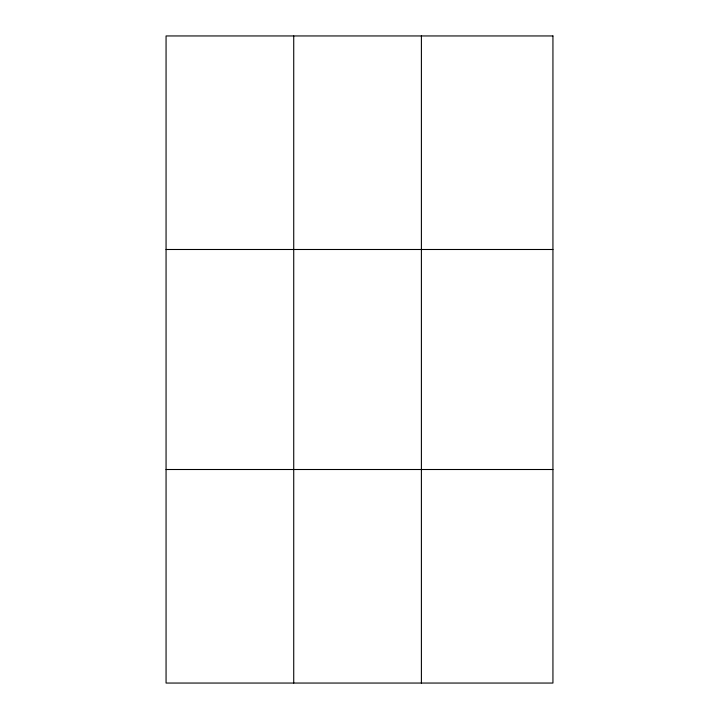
<?xml version="1.0" encoding="UTF-8"?>
<svg xmlns="http://www.w3.org/2000/svg" width="719" height="719" viewBox="0 0 719 719"><rect width="100%" height="100%" fill="white"/><g stroke="black" fill="none" stroke-linecap="round" stroke-linejoin="round"><path stroke-width="1.08" d="M293.729 683.05L293.729 35.95M421.397 683.05L421.397 35.95M166.062 249.493L552.938 249.493M166.062 469.507L552.938 469.507M552.938 35.95L552.938 683.05L166.062 683.05L166.062 35.95L552.938 35.95"/></g></svg>
